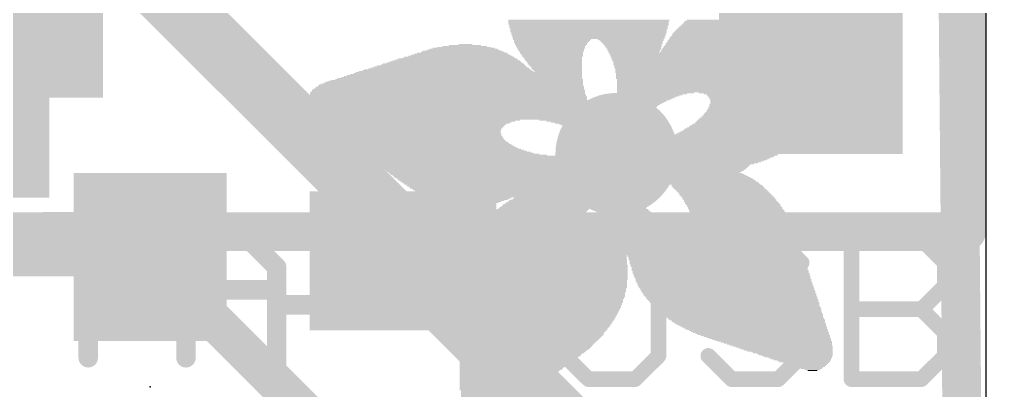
# Model space of a CAD drawing. Extents: x -8 to 7.7, y -14 to 16.
# Drawn here: x 1.31 to 7.75, y 4.93 to 7.36 of the extents above; entities that cross this region are included whole.
import ezdxf

# ---------------------------------------------------------------- set-up
doc = ezdxf.new("R2010")
doc.units = 0
for name, color, linetype in [('1', 12, 'CONTINUOUS'), ('16', 132, 'CONTINUOUS'), ('18', 110, 'CONTINUOUS'), ('20', 53, 'CONTINUOUS'), ('21', 40, 'CONTINUOUS'), ('22', 6, 'CONTINUOUS'), ('23', 53, 'CONTINUOUS')]:
    doc.layers.add(name, color=color, linetype=linetype)

# ---------------------------------------------------------------- blocks, each defined once
blk = doc.blocks.new('RECT')
blk.add_solid([(-0.5, -0.5), (0.5, -0.5), (-0.5, 0.5), (0.5, 0.5)])
blk = doc.blocks.new('ROUNDV')
at = {"const_width": 0.5}
blk.add_lwpolyline([(0, -0.25, 1), (0, 0.25, 1), (0, -0.25)], format="xyb", dxfattribs=at)

msp = doc.modelspace()

# ---------------------------------------------------------------- linework, layer by layer
at = {"layer": '1'}
for points, const_width in [([(7.493, 5.969), (7.493, 15.875)], 0.254), ([(1.778, 8.001), (3.81, 5.969)], 0.4064), ([(6.477, 6.985), (6.477, 7.078)], 0.254), ([(5.969, 6.477), (6.477, 6.985)], 0.254), ([(5.969, 6.477), (5.207, 6.477)], 0.254), ([(2.159, 5.803), (2.452, 6.096)], 0.254), ([(3.81, 5.969), (3.81, 5.7777)], 0.4064), ([(-7.366, 5.969), (7.493, 5.969)], 0.254), ([(0.762, 5.803), (2.159, 5.803)], 0.254), ([(2.159, 5.803), (3.302, 4.66)], 0.254), ([(3.81, 5.7777), (5.7777, 3.81)], 0.4064)]:
    msp.add_lwpolyline(points, dxfattribs=dict(at, const_width=const_width))
for points, const_width in [([(6.5405, 7.078, 1), (6.4135, 7.078)], 0.127), ([(6.5219, 6.9401, 1), (6.4321, 7.0299)], 0.127), ([(6.4135, 6.985, 1), (6.5405, 6.985)], 0.127), ([(5.207, 6.5405, 1), (5.207, 6.4135)], 0.127), ([(5.9241, 6.5219, 1), (6.0139, 6.4321)], 0.127), ([(5.969, 6.4135, 1), (5.969, 6.5405)], 0.127), ([(2.4969, 6.0511, 1), (2.4071, 6.1409)], 0.127), ([(3.9116, 5.969, 1), (3.7084, 5.969)], 0.2032), ([(3.7382, 5.8972, 1), (3.8818, 6.0408)], 0.2032), ([(7.493, 5.9055, 1), (7.493, 6.0325)], 0.127), ([(7.4295, 5.969, 1), (7.5565, 5.969)], 0.127), ([(2.2039, 5.8479, 1), (2.1141, 5.7581)], 0.127), ([(2.159, 5.7395, 1), (2.159, 5.8665)], 0.127), ([(3.8818, 5.8495, 1), (3.7382, 5.7059)], 0.2032), ([(2.1141, 5.8479, 1), (2.2039, 5.7581)], 0.127), ([(3.7084, 5.7777, 1), (3.9116, 5.7777)], 0.2032)]:
    msp.add_lwpolyline(points, format="xyb", dxfattribs=dict(at, const_width=const_width))
at = {"layer": '16', "const_width": 0.254}
for points in [[(7.62, -12.573), (7.366, 15.494)], [(4.318, 5.588), (5.207, 6.477)], [(4.318, 5.588), (4.318, -0.127)]]:
    msp.add_lwpolyline(points, dxfattribs=at)
at = {"layer": '16', "const_width": 0.127}
for points in [[(5.2519, 6.4321, 1), (5.1621, 6.5219)], [(4.3815, 5.588, 1), (4.2545, 5.588)], [(4.2731, 5.6329, 1), (4.3629, 5.5431)]]:
    msp.add_lwpolyline(points, format="xyb", dxfattribs=at)
at = {"layer": '20'}
msp.add_line((7.62, 14.478), (7.62, -11.684), dxfattribs=at)
at = {"layer": '21'}
for points, const_width in [([(4.8705, 5.919), (4.8705, 5.1563)], 0.1016), ([(5.4806, 5.1563), (5.4806, 5.919)], 0.1016), ([(5.9586, 5.919), (5.806, 5.7664)], 0.1016), ([(6.2636, 5.919), (5.9586, 5.919)], 0.1016), ([(6.4162, 5.7664), (6.2636, 5.919)], 0.1016), ([(6.7416, 5.0038), (6.7416, 5.919)], 0.1016), ([(6.7416, 5.919), (7.1992, 5.919)], 0.1016), ([(7.1992, 5.919), (7.3517, 5.7664)], 0.1016), ([(5.806, 5.7664), (5.806, 5.6139)], 0.1016), ([(7.3517, 5.7664), (7.3517, 5.6139)], 0.1016), ([(5.806, 5.6139), (5.9586, 5.4614)], 0.1016), ([(7.3517, 5.6139), (7.1992, 5.4614)], 0.1016), ([(2.985, 2.7902), (2.985, 5.4902)], 0.127), ([(2.985, 5.4902), (4.635, 5.4902)], 0.127), ([(4.635, 5.4902), (4.635, 2.7902)], 0.127), ([(5.9586, 5.4614), (6.2636, 5.4614)], 0.1016), ([(6.2636, 5.4614), (6.4162, 5.3089)], 0.1016), ([(6.7416, 5.4614), (7.1992, 5.4614)], 0.1016), ([(7.1992, 5.4614), (7.3517, 5.3089)], 0.1016), ([(6.4162, 5.3089), (6.4162, 5.1563)], 0.1016), ([(7.3517, 5.3089), (7.3517, 5.1563)], 0.1016), ([(4.8705, 5.1563), (5.0231, 5.0038)], 0.1016), ([(5.3281, 5.0038), (5.4806, 5.1563)], 0.1016), ([(5.9586, 5.0038), (5.806, 5.1563)], 0.1016), ([(6.4162, 5.1563), (6.2636, 5.0038)], 0.1016), ([(7.3517, 5.1563), (7.1992, 5.0038)], 0.1016), ([(5.0231, 5.0038), (5.3281, 5.0038)], 0.1016), ([(6.2636, 5.0038), (5.9586, 5.0038)], 0.1016), ([(7.1992, 5.0038), (6.7416, 5.0038)], 0.1016)]:
    msp.add_lwpolyline(points, dxfattribs=dict(at, const_width=const_width))
for points, const_width in [([(4.8959, 5.919, 1), (4.8451, 5.919)], 0.0508), ([(5.506, 5.919, 1), (5.4552, 5.919)], 0.0508), ([(5.9586, 5.9444, 1), (5.9586, 5.8936)], 0.0508), ([(5.9765, 5.901, 1), (5.9406, 5.9369)], 0.0508), ([(6.2816, 5.9369, 1), (6.2457, 5.901)], 0.0508), ([(6.2636, 5.8936, 1), (6.2636, 5.9444)], 0.0508), ([(6.767, 5.919, 1), (6.7162, 5.919)], 0.0508), ([(6.7416, 5.9444, 1), (6.7416, 5.8936)], 0.0508), ([(7.2171, 5.9369, 1), (7.1812, 5.901)], 0.0508), ([(7.1992, 5.8936, 1), (7.1992, 5.9444)], 0.0508), ([(5.8314, 5.7664, 1), (5.7806, 5.7664)], 0.0508), ([(5.7881, 5.7844, 1), (5.824, 5.7485)], 0.0508), ([(6.3982, 5.7485, 1), (6.4341, 5.7844)], 0.0508), ([(7.3771, 5.7664, 1), (7.3263, 5.7664)], 0.0508), ([(7.3337, 5.7485, 1), (7.3696, 5.7844)], 0.0508), ([(5.7806, 5.6139, 1), (5.8314, 5.6139)], 0.0508), ([(5.824, 5.6319, 1), (5.7881, 5.596)], 0.0508), ([(7.3263, 5.6139, 1), (7.3771, 5.6139)], 0.0508), ([(7.3696, 5.596, 1), (7.3337, 5.6319)], 0.0508), ([(2.985, 5.522, 1), (2.985, 5.4585)], 0.0635), ([(3.0168, 5.4902, 1), (2.9533, 5.4902)], 0.0635), ([(4.6667, 5.4902, 1), (4.6033, 5.4902)], 0.0635), ([(4.635, 5.4585, 1), (4.635, 5.522)], 0.0635), ([(5.9586, 5.4868, 1), (5.9586, 5.436)], 0.0508), ([(5.9406, 5.4434, 1), (5.9765, 5.4794)], 0.0508), ([(6.2816, 5.4794, 1), (6.2457, 5.4434)], 0.0508), ([(6.2636, 5.436, 1), (6.2636, 5.4868)], 0.0508), ([(6.7416, 5.4868, 1), (6.7416, 5.436)], 0.0508), ([(7.2171, 5.4794, 1), (7.1812, 5.4434)], 0.0508), ([(7.1812, 5.4794, 1), (7.2171, 5.4434)], 0.0508), ([(7.1992, 5.436, 1), (7.1992, 5.4868)], 0.0508), ([(6.4416, 5.3089, 1), (6.3908, 5.3089)], 0.0508), ([(6.3982, 5.2909, 1), (6.4341, 5.3268)], 0.0508), ([(7.3771, 5.3089, 1), (7.3263, 5.3089)], 0.0508), ([(7.3337, 5.2909, 1), (7.3696, 5.3268)], 0.0508), ([(4.8451, 5.1563, 1), (4.8959, 5.1563)], 0.0508), ([(4.8885, 5.1743, 1), (4.8526, 5.1384)], 0.0508), ([(5.4552, 5.1563, 1), (5.506, 5.1563)], 0.0508), ([(5.4986, 5.1384, 1), (5.4627, 5.1743)], 0.0508), ([(5.824, 5.1743, 1), (5.7881, 5.1384)], 0.0508), ([(6.3908, 5.1563, 1), (6.4416, 5.1563)], 0.0508), ([(6.4341, 5.1384, 1), (6.3982, 5.1743)], 0.0508), ([(7.3263, 5.1563, 1), (7.3771, 5.1563)], 0.0508), ([(7.3696, 5.1384, 1), (7.3337, 5.1743)], 0.0508), ([(5.0231, 5.0292, 1), (5.0231, 4.9784)], 0.0508), ([(5.0051, 4.9858, 1), (5.041, 5.0218)], 0.0508), ([(5.3102, 5.0218, 1), (5.3461, 4.9858)], 0.0508), ([(5.3281, 4.9784, 1), (5.3281, 5.0292)], 0.0508), ([(5.9586, 5.0292, 1), (5.9586, 4.9784)], 0.0508), ([(5.9406, 4.9858, 1), (5.9765, 5.0218)], 0.0508), ([(6.2457, 5.0218, 1), (6.2816, 4.9858)], 0.0508), ([(6.2636, 4.9784, 1), (6.2636, 5.0292)], 0.0508), ([(6.7416, 5.0292, 1), (6.7416, 4.9784)], 0.0508), ([(6.7162, 5.0038, 1), (6.767, 5.0038)], 0.0508), ([(7.1812, 5.0218, 1), (7.2171, 4.9858)], 0.0508), ([(7.1992, 4.9784, 1), (7.1992, 5.0292)], 0.0508)]:
    msp.add_lwpolyline(points, format="xyb", dxfattribs=dict(at, const_width=const_width))
at = {"layer": '22', "const_width": 0.127}
for points in [[(2.0502, 6.0333), (1.4571, 6.0333)], [(1.7536, 5.1435), (1.7536, 6.0333)], [(2.6892, 6.0333), (2.3926, 5.7367)], [(2.9857, 5.7367), (2.6892, 6.0333)], [(2.3926, 5.7367), (2.3926, 5.1435)], [(2.9857, 5.1435), (2.9857, 5.7367)], [(2.9857, 5.5884), (2.3926, 5.5884)]]:
    msp.add_lwpolyline(points, dxfattribs=at)
at = {"layer": '22', "const_width": 0.0635}
for points in [[(1.4571, 6.065, 1), (1.4571, 6.0015)], [(1.7854, 6.0333, 1), (1.7219, 6.0333)], [(2.0502, 6.0015, 1), (2.0502, 6.065)], [(2.7116, 6.0557, 1), (2.6667, 6.0108)], [(2.7116, 6.0108, 1), (2.6667, 6.0557)], [(2.4243, 5.7367, 1), (2.3608, 5.7367)], [(3.0175, 5.7367, 1), (2.954, 5.7367)], [(2.3701, 5.7591, 1), (2.415, 5.7142)], [(2.9633, 5.7142, 1), (3.0082, 5.7591)], [(2.3926, 5.6201, 1), (2.3926, 5.5566)], [(2.9857, 5.5566, 1), (2.9857, 5.6201)], [(1.7219, 5.1435, 1), (1.7854, 5.1435)], [(2.3608, 5.1435, 1), (2.4243, 5.1435)], [(2.954, 5.1435, 1), (3.0175, 5.1435)]]:
    msp.add_lwpolyline(points, format="xyb", dxfattribs=at)
at = {"layer": '23'}
msp.add_point((2.159, 4.953), dxfattribs=at)

# ---------------------------------------------------------------- block references
at = {"layer": '1'}
for p, xscale, yscale in [((1.6, 8.001), 0.5, 2.308), ((6.477, 7.078), 1.2, 1.2)]:
    msp.add_blockref('RECT', p, dxfattribs=dict(at, xscale=xscale, yscale=yscale))
at = {"layer": '1', "xscale": 1.1, "rotation": 270}
msp.add_blockref('RECT', (2.159, 5.803), dxfattribs=at)
at = {"layer": '1', "xscale": 0.91, "yscale": 1.22, "rotation": 90}
msp.add_blockref('RECT', (3.81, 5.7777), dxfattribs=at)
at = {"layer": '16', "yscale": 4.6, "rotation": 180}
msp.add_blockref('RECT', (1, 8.492), dxfattribs=at)
at = {"layer": '18', "xscale": 0.8001, "yscale": 0.8001}
msp.add_blockref('ROUNDV', (5.207, 6.477), dxfattribs=at)
msp.add_blockref('ROUNDV', (5.207, 6.477), dxfattribs=at)
at = {"layer": '22', "rotation": 180}
for p, xscale, yscale in [((5.0261, 7.3533), 1.0541, 0.0064), ((5.0229, 7.347), 1.0477, 0.0063), ((5.0229, 7.3406), 1.0477, 0.0064), ((6.3056, 7.3406), 1.3145, 0.0064), ((6.3119, 7.347), 1.3144, 0.0063), ((6.3182, 7.3533), 1.3017, 0.0064), ((5.0229, 7.3342), 1.0477, 0.0063), ((5.0229, 7.3279), 1.0477, 0.0064), ((5.026, 7.3216), 1.0414, 0.0063), ((5.0229, 7.3152), 1.0351, 0.0064), ((5.0229, 7.3089), 1.0351, 0.0063), ((5.0229, 7.3025), 1.0351, 0.0064), ((5.0261, 7.2961), 1.0287, 0.0063), ((5.0229, 7.2898), 1.0223, 0.0064), ((5.0229, 7.2835), 1.0223, 0.0063), ((5.0229, 7.2771), 1.0223, 0.0064), ((6.2611, 7.2771), 1.3526, 0.0064), ((6.2675, 7.2835), 1.3525, 0.0063), ((6.2706, 7.2898), 1.3462, 0.0064), ((6.277, 7.2961), 1.3462, 0.0063), ((6.2801, 7.3025), 1.3399, 0.0064), ((6.2865, 7.3089), 1.3398, 0.0063), ((6.2896, 7.3152), 1.3335, 0.0064), ((6.2961, 7.3216), 1.3335, 0.0063), ((6.2992, 7.3279), 1.3272, 0.0064), ((6.3024, 7.3342), 1.3208, 0.0063), ((5.026, 7.2708), 1.016, 0.0063), ((5.0229, 7.2644), 1.0097, 0.0064), ((5.0229, 7.2581), 1.0097, 0.0063), ((5.0261, 7.2517), 1.0033, 0.0064), ((5.0229, 7.2454), 0.9969, 0.0063), ((5.0229, 7.239), 0.9969, 0.0064), ((5.026, 7.2327), 0.9906, 0.0063), ((4.7847, 7.2263), 0.508, 0.0064), ((4.7847, 7.22), 0.4953, 0.0063), ((4.7816, 7.2136), 0.4889, 0.0064), ((5.2991, 7.2263), 0.4318, 0.0064), ((5.3055, 7.22), 0.4191, 0.0063), ((5.3054, 7.2136), 0.4064, 0.0064), ((6.2199, 7.22), 1.3589, 0.0063), ((6.2167, 7.2136), 1.3525, 0.0064), ((6.2262, 7.2263), 1.3589, 0.0064), ((6.2326, 7.239), 1.3589, 0.0064), ((6.2294, 7.2327), 1.3525, 0.0063), ((6.2389, 7.2454), 1.3589, 0.0063), ((6.242, 7.2517), 1.3525, 0.0064), ((6.2515, 7.2644), 1.3589, 0.0064), ((6.2484, 7.2581), 1.3526, 0.0063), ((6.258, 7.2708), 1.3589, 0.0063), ((4.2005, 7.1501), 0.5207, 0.0064), ((4.2037, 7.1565), 0.4762, 0.0063), ((4.2069, 7.1628), 0.4445, 0.0064), ((4.2069, 7.1692), 0.4064, 0.0063), ((4.21, 7.1755), 0.3493, 0.0064), ((4.2133, 7.1819), 0.2921, 0.0063), ((4.2164, 7.1882), 0.2096, 0.0064), ((4.2195, 7.1946), 0.0889, 0.0063), ((4.7784, 7.2073), 0.4826, 0.0063), ((4.7784, 7.2009), 0.4699, 0.0064), ((4.7784, 7.1946), 0.4699, 0.0063), ((4.7784, 7.1882), 0.4572, 0.0064), ((4.7752, 7.1819), 0.4508, 0.0063), ((4.7784, 7.1755), 0.4445, 0.0064), ((4.7784, 7.1692), 0.4445, 0.0063), ((4.7784, 7.1628), 0.4318, 0.0064), ((4.7784, 7.1565), 0.4318, 0.0063), ((4.7816, 7.1501), 0.4255, 0.0064), ((5.3086, 7.2073), 0.4, 0.0063), ((5.3117, 7.2009), 0.3937, 0.0064), ((5.3118, 7.1946), 0.381, 0.0063), ((5.315, 7.1882), 0.3747, 0.0064), ((5.3182, 7.1819), 0.3683, 0.0063), ((5.315, 7.1755), 0.3619, 0.0064), ((5.3181, 7.1692), 0.3556, 0.0063), ((5.3213, 7.1628), 0.3492, 0.0064), ((5.3182, 7.1565), 0.3429, 0.0063), ((5.3213, 7.1501), 0.3366, 0.0064), ((6.1722, 7.1501), 1.3526, 0.0064), ((6.1786, 7.1628), 1.3525, 0.0064), ((6.1786, 7.1565), 1.3525, 0.0063), ((6.1849, 7.1692), 1.3526, 0.0063), ((6.1945, 7.1819), 1.3589, 0.0063), ((6.1913, 7.1755), 1.3525, 0.0064), ((6.1976, 7.1882), 1.3526, 0.0064), ((6.2039, 7.1946), 1.3525, 0.0063), ((6.2072, 7.2009), 1.3589, 0.0064), ((6.2103, 7.2073), 1.3526, 0.0063), ((4.1593, 7.0866), 0.8319, 0.0064), ((4.1624, 7.093), 0.8001, 0.0063), ((4.1688, 7.0993), 0.7747, 0.0064), ((4.1751, 7.1057), 0.7366, 0.0063), ((4.1783, 7.112), 0.7176, 0.0064), ((4.1847, 7.1184), 0.6795, 0.0063), ((4.1879, 7.1247), 0.6477, 0.0064), ((4.191, 7.1311), 0.616, 0.0063), ((4.1974, 7.1374), 0.5905, 0.0064), ((4.2005, 7.1438), 0.5461, 0.0063), ((4.7816, 7.1438), 0.4127, 0.0063), ((4.7816, 7.1374), 0.4127, 0.0064), ((4.7847, 7.1311), 0.4064, 0.0063), ((4.7879, 7.1247), 0.4, 0.0064), ((4.7879, 7.1184), 0.4, 0.0063), ((4.7879, 7.112), 0.3874, 0.0064), ((4.7911, 7.1057), 0.381, 0.0063), ((4.7942, 7.0993), 0.3747, 0.0064), ((4.7942, 7.093), 0.3747, 0.0063), ((4.7975, 7.0866), 0.3683, 0.0064), ((5.3181, 7.1438), 0.3302, 0.0063), ((5.9976, 7.1374), 1.6764, 0.0064), ((5.9976, 7.1311), 1.6764, 0.0063), ((5.9944, 7.1184), 1.6574, 0.0063), ((5.9976, 7.1247), 1.6637, 0.0064), ((5.9944, 7.112), 1.6446, 0.0064), ((5.9944, 7.1057), 1.6446, 0.0063), ((5.9912, 7.0993), 1.6383, 0.0064), ((5.9912, 7.093), 1.6256, 0.0063), ((5.9912, 7.0866), 1.6256, 0.0064), ((6.1659, 7.1438), 1.3525, 0.0063), ((4.099, 7.0231), 1.1049, 0.0064), ((4.1021, 7.0295), 1.0858, 0.0063), ((4.1117, 7.0358), 1.0541, 0.0064), ((4.118, 7.0422), 1.0287, 0.0063), ((4.1212, 7.0485), 0.9969, 0.0064), ((4.1275, 7.0549), 0.9716, 0.0063), ((4.137, 7.0612), 0.9398, 0.0064), ((4.1402, 7.0676), 0.9208, 0.0063), ((4.1466, 7.0739), 0.8827, 0.0064), ((4.1529, 7.0803), 0.8572, 0.0063), ((4.8006, 7.0803), 0.362, 0.0063), ((4.8038, 7.0739), 0.3556, 0.0064), ((4.8038, 7.0676), 0.3556, 0.0063), ((4.807, 7.0612), 0.3493, 0.0064), ((4.8102, 7.0549), 0.3429, 0.0063), ((4.8133, 7.0485), 0.3366, 0.0064), ((4.8165, 7.0422), 0.3302, 0.0063), ((4.8165, 7.0358), 0.3302, 0.0064), ((4.8197, 7.0295), 0.3239, 0.0063), ((4.8228, 7.0231), 0.3175, 0.0064), ((5.9912, 7.0803), 1.6129, 0.0063), ((5.9881, 7.0739), 1.6065, 0.0064), ((5.9849, 7.0676), 1.6002, 0.0063), ((5.9849, 7.0612), 1.6002, 0.0064), ((5.9849, 7.0549), 1.5875, 0.0063), ((5.9817, 7.0485), 1.5812, 0.0064), ((5.9785, 7.0422), 1.5748, 0.0063), ((5.9817, 7.0358), 1.5684, 0.0064), ((5.9786, 7.0295), 1.5621, 0.0063), ((5.9754, 7.0231), 1.5557, 0.0064), ((4.1561, 6.9533), 1.6637, 0.0063), ((4.1656, 6.9596), 1.6446, 0.0064), ((4.1783, 6.966), 1.6192, 0.0063), ((4.1815, 6.9723), 1.6002, 0.0064), ((4.1942, 6.9787), 1.5748, 0.0063), ((4.2037, 6.985), 1.5558, 0.0064), ((4.2133, 6.9914), 1.5367, 0.0063), ((4.2228, 6.9977), 1.5177, 0.0064), ((4.2355, 7.0041), 1.4923, 0.0063), ((4.2418, 7.0104), 1.4796, 0.0064), ((4.0926, 7.0168), 1.143, 0.0063), ((4.826, 7.0168), 0.3112, 0.0063), ((5.9722, 7.0168), 1.5494, 0.0063), ((5.9722, 7.0104), 1.5494, 0.0064), ((5.969, 6.9977), 1.5304, 0.0064), ((5.9658, 6.9914), 1.524, 0.0063), ((5.9658, 6.985), 1.524, 0.0064), ((5.9722, 7.0041), 1.5367, 0.0063), ((5.9627, 6.9787), 1.5177, 0.0063), ((5.9595, 6.9723), 1.5113, 0.0064), ((5.9595, 6.966), 1.4986, 0.0063), ((5.9595, 6.9596), 1.4986, 0.0064), ((5.9563, 6.9533), 1.4922, 0.0063), ((4.1085, 6.8961), 1.7843, 0.0064), ((4.1085, 6.8898), 1.7843, 0.0063), ((4.1085, 6.9024), 1.7717, 0.0063), ((4.1148, 6.9088), 1.759, 0.0064), ((4.118, 6.9152), 1.7526, 0.0063), ((4.1244, 6.9215), 1.7399, 0.0064), ((4.1243, 6.9279), 1.7272, 0.0063), ((4.1307, 6.9342), 1.7145, 0.0064), ((4.1402, 6.9405), 1.6954, 0.0063), ((4.1466, 6.9469), 1.6827, 0.0064), ((5.9531, 6.9469), 1.4859, 0.0064), ((5.9531, 6.9405), 1.4859, 0.0063), ((5.9468, 6.9279), 1.4732, 0.0063), ((5.9436, 6.9215), 1.4668, 0.0064), ((5.9436, 6.9152), 1.4668, 0.0063), ((5.9373, 6.9024), 1.4541, 0.0063), ((5.9341, 6.8961), 1.4478, 0.0064), ((5.9341, 6.8898), 1.4478, 0.0063), ((5.95, 6.9342), 1.4795, 0.0064), ((5.9405, 6.9088), 1.4605, 0.0064), ((4.1021, 6.839), 1.8224, 0.0063), ((4.1021, 6.8326), 1.8224, 0.0064), ((4.1053, 6.8262), 1.8288, 0.0063), ((4.1052, 6.8517), 1.8161, 0.0063), ((4.1052, 6.8453), 1.8161, 0.0064), ((4.1021, 6.858), 1.8098, 0.0064), ((4.1021, 6.8771), 1.797, 0.0063), ((4.1021, 6.8707), 1.797, 0.0064), ((4.1053, 6.8643), 1.8034, 0.0063), ((4.1052, 6.8834), 1.7907, 0.0064), ((5.9309, 6.8834), 1.4414, 0.0064), ((5.461, 6.8771), 0.5016, 0.0063), ((5.4388, 6.8707), 0.4572, 0.0064), ((5.4229, 6.8643), 0.4254, 0.0063), ((5.4134, 6.858), 0.4064, 0.0064), ((5.3975, 6.8453), 0.3746, 0.0064), ((5.388, 6.839), 0.3556, 0.0063), ((5.3721, 6.8262), 0.3238, 0.0063), ((5.4039, 6.8517), 0.3873, 0.0063), ((5.3817, 6.8326), 0.3429, 0.0064), ((6.1945, 6.8771), 0.9017, 0.0063), ((6.2071, 6.8707), 0.8636, 0.0064), ((6.2167, 6.8643), 0.8445, 0.0063), ((6.2167, 6.858), 0.8319, 0.0064), ((6.2167, 6.8517), 0.8191, 0.0063), ((6.2198, 6.8453), 0.8128, 0.0064), ((6.2167, 6.839), 0.8065, 0.0063), ((6.2135, 6.8262), 0.7874, 0.0063), ((6.2167, 6.8326), 0.7937, 0.0064), ((4.1053, 6.8199), 1.8288, 0.0064), ((4.1117, 6.8009), 1.8415, 0.0063), ((4.1117, 6.7945), 1.8415, 0.0064), ((4.1148, 6.7881), 1.8478, 0.0063), ((4.1148, 6.7818), 1.8478, 0.0064), ((4.118, 6.7755), 1.8542, 0.0063), ((4.118, 6.7691), 1.8542, 0.0064), ((4.1085, 6.8136), 1.8351, 0.0063), ((4.1085, 6.8072), 1.8351, 0.0064), ((4.1243, 6.7628), 1.8542, 0.0063), ((5.3277, 6.7818), 0.2603, 0.0064), ((5.3245, 6.7755), 0.254, 0.0063), ((5.3182, 6.7691), 0.2413, 0.0064), ((5.315, 6.7628), 0.2349, 0.0063), ((5.3467, 6.8009), 0.2858, 0.0063), ((5.3403, 6.7945), 0.2731, 0.0064), ((5.3531, 6.8072), 0.2985, 0.0064), ((5.3372, 6.7881), 0.2667, 0.0063), ((5.3689, 6.8199), 0.3175, 0.0064), ((5.3626, 6.8136), 0.3048, 0.0063), ((6.1786, 6.7628), 0.7683, 0.0063), ((6.1849, 6.7691), 0.7684, 0.0064), ((6.1881, 6.7755), 0.762, 0.0063), ((6.1913, 6.7818), 0.7683, 0.0064), ((6.1976, 6.7881), 0.7684, 0.0063), ((6.2008, 6.8009), 0.7747, 0.0063), ((6.2008, 6.7945), 0.7747, 0.0064), ((6.2135, 6.8199), 0.7874, 0.0064), ((6.2103, 6.8136), 0.781, 0.0063), ((6.2072, 6.8072), 0.7747, 0.0064), ((4.1243, 6.7564), 1.8542, 0.0064), ((4.1338, 6.7437), 1.8605, 0.0064), ((4.1307, 6.75), 1.8542, 0.0063), ((4.1402, 6.7374), 1.8606, 0.0063), ((4.1402, 6.731), 1.8606, 0.0064), ((4.1498, 6.7247), 1.8669, 0.0063), ((4.1529, 6.7183), 1.8606, 0.0064), ((4.1624, 6.712), 1.8669, 0.0063), ((4.1688, 6.7056), 1.8669, 0.0064), ((3.9085, 6.6993), 1.3335, 0.0063), ((4.9149, 6.6993), 0.4254, 0.0063), ((5.2483, 6.6993), 0.2286, 0.0063), ((5.261, 6.7056), 0.2159, 0.0064), ((5.2705, 6.712), 0.2096, 0.0063), ((5.2769, 6.7183), 0.2095, 0.0064), ((5.2832, 6.7247), 0.2096, 0.0063), ((5.2864, 6.731), 0.2159, 0.0064), ((5.2959, 6.7437), 0.2222, 0.0064), ((5.2927, 6.7374), 0.2159, 0.0063), ((5.3022, 6.75), 0.2223, 0.0063), ((5.3086, 6.7564), 0.235, 0.0064), ((6.1278, 6.6993), 0.7811, 0.0063), ((6.131, 6.7056), 0.7747, 0.0064), ((6.1372, 6.712), 0.7747, 0.0063), ((6.1468, 6.7183), 0.7684, 0.0064), ((6.15, 6.7247), 0.7747, 0.0063), ((6.1595, 6.7374), 0.7684, 0.0063), ((6.1563, 6.731), 0.762, 0.0064), ((6.1659, 6.7437), 0.7683, 0.0064), ((6.1722, 6.75), 0.7684, 0.0063), ((6.1754, 6.7564), 0.762, 0.0064), ((3.8957, 6.6929), 1.2954, 0.0064), ((3.8894, 6.6866), 1.2573, 0.0063), ((3.8862, 6.6802), 1.2382, 0.0064), ((3.8799, 6.6739), 1.2129, 0.0063), ((3.883, 6.6675), 1.1938, 0.0064), ((3.8831, 6.6612), 1.1811, 0.0063), ((3.883, 6.6548), 1.1684, 0.0064), ((3.8862, 6.6485), 1.1494, 0.0063), ((3.8862, 6.6421), 1.1366, 0.0064), ((3.8894, 6.6358), 1.1303, 0.0063), ((5.0546, 6.6929), 0.616, 0.0064), ((5.0673, 6.6866), 0.5778, 0.0063), ((5.0769, 6.6802), 0.5461, 0.0064), ((5.0864, 6.6739), 0.5143, 0.0063), ((5.0927, 6.6675), 0.5016, 0.0064), ((5.0991, 6.6612), 0.4763, 0.0063), ((5.1054, 6.6548), 0.4636, 0.0064), ((5.1118, 6.6485), 0.4381, 0.0063), ((5.1149, 6.6421), 0.4318, 0.0064), ((5.1212, 6.6358), 0.4191, 0.0063), ((6.0547, 6.6358), 0.8128, 0.0063), ((6.0611, 6.6421), 0.8128, 0.0064), ((6.0706, 6.6485), 0.8064, 0.0063), ((6.0802, 6.6548), 0.8001, 0.0064), ((6.0865, 6.6612), 0.8001, 0.0063), ((6.096, 6.6675), 0.7938, 0.0064), ((6.1024, 6.6739), 0.7937, 0.0063), ((6.1087, 6.6802), 0.781, 0.0064), ((6.1151, 6.6866), 0.7811, 0.0063), ((6.1214, 6.6929), 0.781, 0.0064), ((3.8926, 6.6294), 1.1113, 0.0064), ((3.8958, 6.6231), 1.1049, 0.0063), ((3.9021, 6.6167), 1.0922, 0.0064), ((3.9084, 6.6104), 1.0922, 0.0063), ((3.9116, 6.604), 1.0858, 0.0064), ((3.918, 6.5977), 1.0731, 0.0063), ((3.9243, 6.5913), 1.0732, 0.0064), ((3.9306, 6.585), 1.0731, 0.0063), ((3.937, 6.5786), 1.0604, 0.0064), ((3.9434, 6.5723), 1.0605, 0.0063), ((5.1276, 6.6294), 0.4064, 0.0064), ((5.1308, 6.6231), 0.4, 0.0063), ((5.1372, 6.6167), 0.3873, 0.0064), ((5.1403, 6.6104), 0.381, 0.0063), ((5.1435, 6.604), 0.3746, 0.0064), ((5.1498, 6.5977), 0.3747, 0.0063), ((5.1562, 6.585), 0.3746, 0.0063), ((5.1531, 6.5913), 0.3683, 0.0064), ((5.1626, 6.5786), 0.3747, 0.0064), ((5.1721, 6.5723), 0.3937, 0.0063), ((5.9404, 6.5723), 0.9144, 0.0063), ((5.9595, 6.5786), 0.889, 0.0064), ((5.9722, 6.585), 0.8763, 0.0063), ((5.9849, 6.5913), 0.8636, 0.0064), ((5.9944, 6.5977), 0.8572, 0.0063), ((6.0071, 6.604), 0.8446, 0.0064), ((6.0198, 6.6104), 0.8446, 0.0063), ((6.0262, 6.6167), 0.8319, 0.0064), ((6.0357, 6.6231), 0.8255, 0.0063), ((6.0452, 6.6294), 0.8192, 0.0064), ((3.9529, 6.5659), 1.0541, 0.0064), ((3.9593, 6.5596), 1.0541, 0.0063), ((3.9688, 6.5532), 1.0605, 0.0064), ((3.9783, 6.5469), 1.0541, 0.0063), ((3.9878, 6.5405), 1.0604, 0.0064), ((3.9974, 6.5342), 1.0541, 0.0063), ((4.0069, 6.5278), 1.0605, 0.0064), ((4.0196, 6.5215), 1.0605, 0.0063), ((4.0291, 6.5151), 1.0668, 0.0064), ((4.0418, 6.5088), 1.0795, 0.0063), ((4.0576, 6.5024), 1.0859, 0.0064), ((5.6292, 6.5024), 1.3589, 0.0064), ((5.6388, 6.5088), 1.3526, 0.0063), ((5.6484, 6.5151), 1.3589, 0.0064), ((5.661, 6.5278), 1.3716, 0.0064), ((5.6547, 6.5215), 1.3589, 0.0063), ((5.1848, 6.5659), 0.4064, 0.0064), ((5.6801, 6.5532), 1.397, 0.0064), ((5.6674, 6.5342), 1.3716, 0.0063), ((5.6833, 6.5596), 1.4033, 0.0063), ((5.6738, 6.5469), 1.3843, 0.0063), ((5.6706, 6.5405), 1.3779, 0.0064), ((5.9214, 6.5659), 0.9398, 0.0064), ((4.0704, 6.4961), 1.0985, 0.0063), ((4.0862, 6.4897), 1.1176, 0.0064), ((4.1021, 6.4834), 1.124, 0.0063), ((4.1244, 6.477), 1.1557, 0.0064), ((4.1529, 6.4707), 1.2002, 0.0063), ((4.9022, 6.4643), 2.6734, 0.0064), ((4.9022, 6.458), 2.6606, 0.0063), ((4.899, 6.4516), 2.6289, 0.0064), ((4.8959, 6.4453), 2.6099, 0.0063), ((4.8959, 6.4389), 2.5845, 0.0064), ((5.5467, 6.4707), 1.4224, 0.0063), ((5.5722, 6.477), 1.3843, 0.0064), ((5.5944, 6.4834), 1.3653, 0.0063), ((5.6071, 6.4897), 1.3653, 0.0064), ((5.6198, 6.4961), 1.3525, 0.0063), ((4.8895, 6.4325), 2.559, 0.0063), ((4.8832, 6.4262), 2.5337, 0.0064), ((4.88, 6.4199), 2.5019, 0.0063), ((4.8704, 6.4135), 2.4701, 0.0064), ((4.8546, 6.4072), 2.4257, 0.0063), ((4.7593, 6.4008), 2.2098, 0.0064), ((4.4895, 6.3944), 1.6573, 0.0063), ((4.4863, 6.3881), 1.6383, 0.0064), ((4.4895, 6.3818), 1.6193, 0.0063), ((4.4895, 6.3754), 1.6065, 0.0064), ((5.6292, 6.3944), 0.5207, 0.0063), ((5.6515, 6.3881), 0.5144, 0.0064), ((5.6738, 6.3818), 0.5207, 0.0063), ((5.6864, 6.3754), 0.5334, 0.0064), ((4.4958, 6.3691), 1.5938, 0.0063), ((4.4958, 6.3627), 1.5812, 0.0064), ((4.5022, 6.3563), 1.5685, 0.0063), ((4.3815, 6.35), 1.3144, 0.0064), ((4.3752, 6.3437), 1.2891, 0.0063), ((4.3752, 6.3373), 1.2637, 0.0064), ((4.3752, 6.331), 1.2509, 0.0063), ((4.372, 6.3246), 1.2319, 0.0064), ((4.3752, 6.3182), 1.2129, 0.0063), ((4.3752, 6.3119), 1.2001, 0.0064), ((5.1816, 6.35), 0.2096, 0.0064), ((5.1879, 6.3437), 0.1969, 0.0063), ((5.1879, 6.3373), 0.1841, 0.0064), ((5.1943, 6.331), 0.1842, 0.0063), ((5.1943, 6.3246), 0.1842, 0.0064), ((5.1975, 6.3182), 0.1778, 0.0063), ((5.1975, 6.3119), 0.1778, 0.0064), ((5.7055, 6.3691), 0.5334, 0.0063), ((5.7214, 6.3627), 0.5525, 0.0064), ((5.734, 6.3563), 0.5525, 0.0063), ((5.7499, 6.35), 0.5588, 0.0064), ((5.7595, 6.3437), 0.5651, 0.0063), ((5.7721, 6.3373), 0.5651, 0.0064), ((5.7816, 6.331), 0.5715, 0.0063), ((5.7912, 6.3246), 0.5778, 0.0064), ((5.8039, 6.3182), 0.5778, 0.0063), ((5.8102, 6.3119), 0.5779, 0.0064), ((4.3752, 6.3056), 1.1875, 0.0063), ((4.3783, 6.2992), 1.1684, 0.0064), ((4.3784, 6.2929), 1.1557, 0.0063), ((4.3815, 6.2865), 1.1366, 0.0064), ((4.3815, 6.2801), 1.124, 0.0063), ((4.3847, 6.2738), 1.1049, 0.0064), ((4.3847, 6.2675), 1.0922, 0.0063), ((4.3879, 6.2611), 1.0731, 0.0064), ((4.391, 6.2548), 1.0668, 0.0063), ((4.3942, 6.2484), 1.0478, 0.0064), ((5.2038, 6.2992), 0.1778, 0.0064), ((5.2038, 6.2929), 0.1778, 0.0063), ((5.2038, 6.2865), 0.1778, 0.0064), ((5.2038, 6.2801), 0.1778, 0.0063), ((5.207, 6.2738), 0.1842, 0.0064), ((5.207, 6.2675), 0.1842, 0.0063), ((5.2007, 6.3056), 0.1715, 0.0063), ((5.2102, 6.2611), 0.1905, 0.0064), ((5.2102, 6.2548), 0.1905, 0.0063), ((5.2134, 6.2484), 0.1969, 0.0064), ((5.8198, 6.3056), 0.5842, 0.0063), ((5.8261, 6.2992), 0.5842, 0.0064), ((5.8357, 6.2929), 0.5905, 0.0063), ((5.8483, 6.2801), 0.5905, 0.0063), ((5.8452, 6.2865), 0.5842, 0.0064), ((5.8611, 6.2738), 0.5905, 0.0064), ((5.8643, 6.2675), 0.5969, 0.0063), ((5.8706, 6.2611), 0.5969, 0.0064), ((5.8769, 6.2548), 0.5969, 0.0063), ((5.8833, 6.2484), 0.5969, 0.0064), ((4.3942, 6.242), 1.035, 0.0063), ((4.3974, 6.2357), 1.016, 0.0064), ((4.4038, 6.2294), 1.0033, 0.0063), ((4.4069, 6.223), 0.9842, 0.0064), ((4.4101, 6.2167), 0.9652, 0.0063), ((4.4133, 6.2103), 0.9589, 0.0064), ((4.4196, 6.2039), 0.9334, 0.0063), ((4.426, 6.1976), 0.9207, 0.0064), ((4.2481, 6.1913), 0.5397, 0.0063), ((4.2481, 6.1849), 0.5143, 0.0064), ((4.7022, 6.1849), 0.3429, 0.0064), ((4.7085, 6.1913), 0.3429, 0.0063), ((5.2229, 6.2039), 0.2286, 0.0063), ((5.226, 6.1976), 0.2349, 0.0064), ((5.226, 6.1913), 0.2349, 0.0063), ((5.2293, 6.1849), 0.2413, 0.0064), ((5.2165, 6.2357), 0.2032, 0.0064), ((5.2165, 6.2294), 0.2032, 0.0063), ((5.2197, 6.223), 0.2096, 0.0064), ((5.2134, 6.242), 0.1969, 0.0063), ((5.2229, 6.2167), 0.2159, 0.0063), ((5.2229, 6.2103), 0.2159, 0.0064), ((5.8897, 6.242), 0.5969, 0.0063), ((5.896, 6.2357), 0.5969, 0.0064), ((5.9024, 6.2294), 0.5969, 0.0063), ((5.9087, 6.223), 0.5969, 0.0064), ((5.915, 6.2167), 0.5969, 0.0063), ((5.9182, 6.2103), 0.6032, 0.0064), ((5.9245, 6.2039), 0.6033, 0.0063), ((5.9309, 6.1976), 0.6032, 0.0064), ((5.9404, 6.1849), 0.6096, 0.0064), ((5.9373, 6.1913), 0.6033, 0.0063), ((4.2513, 6.1786), 0.4826, 0.0063), ((4.2481, 6.1722), 0.4509, 0.0064), ((4.2481, 6.1659), 0.4127, 0.0063), ((4.2481, 6.1595), 0.3747, 0.0064), ((4.2481, 6.1532), 0.3365, 0.0063), ((4.2514, 6.1468), 0.2921, 0.0064), ((4.2545, 6.1405), 0.235, 0.0063), ((4.2545, 6.1341), 0.1588, 0.0064), ((4.6387, 6.1214), 0.4064, 0.0064), ((4.645, 6.1278), 0.4064, 0.0063), ((4.6513, 6.1341), 0.3937, 0.0064), ((4.6578, 6.1405), 0.3937, 0.0063), ((4.6609, 6.1468), 0.3874, 0.0064), ((4.6704, 6.1532), 0.381, 0.0063), ((4.6736, 6.1595), 0.3746, 0.0064), ((4.6832, 6.1659), 0.3683, 0.0063), ((4.6863, 6.1722), 0.362, 0.0064), ((4.6958, 6.1786), 0.3556, 0.0063), ((5.2419, 6.1341), 0.3048, 0.0064), ((5.2451, 6.1278), 0.3112, 0.0063), ((5.2451, 6.1214), 0.3112, 0.0064), ((5.2356, 6.1532), 0.2794, 0.0063), ((5.2388, 6.1468), 0.2857, 0.0064), ((5.242, 6.1405), 0.2921, 0.0063), ((5.2355, 6.1595), 0.2667, 0.0064), ((5.2292, 6.1786), 0.254, 0.0063), ((5.2324, 6.1722), 0.2604, 0.0064), ((5.2324, 6.1659), 0.2604, 0.0063), ((5.9468, 6.1786), 0.6096, 0.0063), ((5.9531, 6.1659), 0.6096, 0.0063), ((5.95, 6.1722), 0.6033, 0.0064), ((5.9595, 6.1595), 0.6096, 0.0064), ((5.9627, 6.1532), 0.6159, 0.0063), ((5.969, 6.1468), 0.616, 0.0064), ((5.9722, 6.1405), 0.6096, 0.0063), ((5.9754, 6.1341), 0.6159, 0.0064), ((5.9817, 6.1278), 0.616, 0.0063), ((5.9817, 6.1214), 0.616, 0.0064), ((4.5847, 6.0516), 0.4636, 0.0063), ((4.5911, 6.0579), 0.4635, 0.0064), ((4.5942, 6.0643), 0.4572, 0.0063), ((4.5974, 6.0706), 0.4508, 0.0064), ((4.6037, 6.077), 0.4509, 0.0063), ((4.607, 6.0833), 0.4445, 0.0064), ((4.6101, 6.0897), 0.4382, 0.0063), ((4.6196, 6.096), 0.4318, 0.0064), ((4.6228, 6.1024), 0.4254, 0.0063), ((4.626, 6.1087), 0.4191, 0.0064), ((4.6324, 6.1151), 0.4191, 0.0063), ((5.2673, 6.0516), 0.4318, 0.0063), ((5.2641, 6.0643), 0.4127, 0.0063), ((5.2674, 6.0579), 0.4191, 0.0064), ((5.2578, 6.077), 0.3874, 0.0063), ((5.261, 6.0706), 0.3937, 0.0064), ((5.2546, 6.0897), 0.3683, 0.0063), ((5.2578, 6.0833), 0.3746, 0.0064), ((5.2546, 6.096), 0.3556, 0.0064), ((5.2515, 6.1024), 0.3493, 0.0063), ((5.2483, 6.1151), 0.3302, 0.0063), ((5.2483, 6.1087), 0.3302, 0.0064), ((5.9912, 6.1087), 0.6223, 0.0064), ((5.9912, 6.1024), 0.6223, 0.0063), ((5.9881, 6.1151), 0.6159, 0.0063), ((6.0008, 6.0833), 0.6287, 0.0064), ((5.9976, 6.096), 0.6223, 0.0064), ((5.9976, 6.0897), 0.6223, 0.0063), ((6.0071, 6.077), 0.6286, 0.0063), ((6.0071, 6.0706), 0.6286, 0.0064), ((6.0103, 6.0643), 0.635, 0.0063), ((6.0103, 6.0579), 0.635, 0.0064), ((6.0135, 6.0516), 0.6413, 0.0063), ((4.553, 5.9881), 0.5017, 0.0063), ((4.5562, 5.9944), 0.4953, 0.0064), ((4.5625, 6.0008), 0.4953, 0.0063), ((4.5657, 6.0135), 0.4889, 0.0063), ((4.5657, 6.0071), 0.4889, 0.0064), ((4.5688, 6.0198), 0.4826, 0.0064), ((4.572, 6.0262), 0.4762, 0.0063), ((4.5784, 6.0325), 0.4763, 0.0064), ((4.5816, 6.0452), 0.4699, 0.0064), ((4.5816, 6.0389), 0.4699, 0.0063), ((5.315, 5.9881), 0.6033, 0.0063), ((5.3055, 5.9944), 0.5715, 0.0064), ((5.2927, 6.0071), 0.5334, 0.0064), ((5.2991, 6.0008), 0.5461, 0.0063), ((5.2896, 6.0135), 0.5143, 0.0063), ((5.28, 6.0262), 0.4826, 0.0063), ((5.2864, 6.0198), 0.4953, 0.0064), ((5.2737, 6.0389), 0.4572, 0.0063), ((5.2801, 6.0325), 0.4699, 0.0064), ((5.2736, 6.0452), 0.4445, 0.0064), ((6.0103, 5.9881), 0.7112, 0.0063), ((6.0135, 5.9944), 0.6921, 0.0064), ((6.0198, 6.0008), 0.6794, 0.0063), ((6.0167, 6.0071), 0.6731, 0.0064), ((6.0198, 6.0135), 0.6668, 0.0063), ((6.0135, 6.0452), 0.6413, 0.0064), ((6.0167, 6.0389), 0.6477, 0.0063), ((6.0198, 6.0325), 0.654, 0.0064), ((6.0198, 6.0262), 0.654, 0.0063), ((6.023, 6.0198), 0.6604, 0.0064), ((4.5371, 5.9309), 0.5334, 0.0064), ((4.5371, 5.9245), 0.5334, 0.0063), ((4.5403, 5.9436), 0.5271, 0.0064), ((4.5403, 5.9373), 0.5271, 0.0063), ((4.5434, 5.9563), 0.5207, 0.0064), ((4.5434, 5.95), 0.5207, 0.0063), ((4.5466, 5.9627), 0.5144, 0.0063), ((4.5498, 5.9754), 0.508, 0.0063), ((4.5498, 5.969), 0.508, 0.0064), ((4.553, 5.9817), 0.5017, 0.0064), ((5.6769, 5.9245), 1.4288, 0.0063), ((5.6801, 5.9309), 1.4224, 0.0064), ((5.6801, 5.9373), 1.4097, 0.0063), ((5.6833, 5.9436), 1.4033, 0.0064), ((5.6833, 5.95), 1.3907, 0.0063), ((5.6865, 5.9627), 1.3843, 0.0063), ((5.6865, 5.9563), 1.3843, 0.0064), ((5.6864, 5.969), 1.3716, 0.0064), ((5.6896, 5.9754), 1.3652, 0.0063), ((5.6896, 5.9817), 1.3526, 0.0064), ((5.3245, 5.8611), 2.1717, 0.0063), ((4.5339, 5.8801), 0.5778, 0.0064), ((4.5371, 5.8738), 0.5842, 0.0063), ((4.5434, 5.8674), 0.5969, 0.0064), ((4.5339, 5.8928), 0.5652, 0.0064), ((4.5339, 5.8864), 0.5652, 0.0063), ((4.5339, 5.9055), 0.5524, 0.0064), ((4.5339, 5.8992), 0.5524, 0.0063), ((4.537, 5.9119), 0.5461, 0.0063), ((4.5339, 5.9182), 0.5398, 0.0064), ((5.6452, 5.8674), 1.5303, 0.0064), ((5.6515, 5.8738), 1.505, 0.0063), ((5.6579, 5.8801), 1.4923, 0.0064), ((5.6611, 5.8864), 1.4859, 0.0063), ((5.6674, 5.8928), 1.4732, 0.0064), ((5.6673, 5.8992), 1.4605, 0.0063), ((5.6706, 5.9055), 1.4541, 0.0064), ((5.6706, 5.9119), 1.4415, 0.0063), ((5.6738, 5.9182), 1.4351, 0.0064), ((4.7466, 5.8102), 1.0541, 0.0063), ((4.7466, 5.8039), 1.0541, 0.0064), ((4.7466, 5.7976), 1.0541, 0.0063), ((5.3245, 5.8293), 2.1971, 0.0064), ((5.3245, 5.823), 2.1971, 0.0063), ((5.3245, 5.8166), 2.1971, 0.0064), ((5.3245, 5.8483), 2.1844, 0.0063), ((5.3245, 5.842), 2.1844, 0.0064), ((5.3245, 5.8357), 2.1844, 0.0063), ((5.3245, 5.8547), 2.1717, 0.0064), ((5.8547, 5.8102), 1.1494, 0.0063), ((5.8547, 5.8039), 1.1494, 0.0064), ((5.8579, 5.7976), 1.143, 0.0063), ((4.7403, 5.734), 1.0795, 0.0063), ((4.7403, 5.7658), 1.0668, 0.0064), ((4.7403, 5.7595), 1.0668, 0.0063), ((4.7403, 5.7531), 1.0668, 0.0064), ((4.7435, 5.7468), 1.0731, 0.0063), ((4.7435, 5.7404), 1.0731, 0.0064), ((4.7435, 5.7849), 1.0605, 0.0063), ((4.7435, 5.7785), 1.0605, 0.0064), ((4.7435, 5.7721), 1.0605, 0.0063), ((4.7466, 5.7912), 1.0541, 0.0064), ((5.8611, 5.7912), 1.1493, 0.0064), ((5.8611, 5.7849), 1.1493, 0.0063), ((5.8642, 5.7785), 1.143, 0.0064), ((5.8674, 5.7721), 1.1494, 0.0063), ((5.8674, 5.7658), 1.1494, 0.0064), ((5.8674, 5.7595), 1.1494, 0.0063), ((5.8738, 5.7531), 1.1493, 0.0064), ((5.8738, 5.7468), 1.1493, 0.0063), ((5.8738, 5.7404), 1.1493, 0.0064), ((5.8801, 5.734), 1.1494, 0.0063), ((4.7371, 5.7023), 1.0858, 0.0064), ((4.7371, 5.6959), 1.0858, 0.0063), ((4.7371, 5.6896), 1.0858, 0.0064), ((4.7371, 5.6833), 1.0858, 0.0063), ((4.7371, 5.6769), 1.0858, 0.0064), ((4.7371, 5.6706), 1.0858, 0.0063), ((4.7403, 5.7277), 1.0795, 0.0064), ((4.7403, 5.7214), 1.0795, 0.0063), ((4.7403, 5.715), 1.0795, 0.0064), ((4.7403, 5.7087), 1.0795, 0.0063), ((5.8801, 5.7277), 1.1494, 0.0064), ((5.8801, 5.7214), 1.1494, 0.0063), ((5.8833, 5.715), 1.1557, 0.0064), ((5.8864, 5.7087), 1.1493, 0.0063), ((5.8864, 5.7023), 1.1493, 0.0064), ((5.8897, 5.6959), 1.1557, 0.0063), ((5.8928, 5.6896), 1.1494, 0.0064), ((5.8928, 5.6833), 1.1494, 0.0063), ((5.896, 5.6769), 1.1557, 0.0064), ((5.8992, 5.6706), 1.1493, 0.0063), ((4.7308, 5.6515), 1.0859, 0.0064), ((4.7308, 5.6452), 1.0859, 0.0063), ((4.7308, 5.6388), 1.0859, 0.0064), ((4.7308, 5.6325), 1.0859, 0.0063), ((4.7308, 5.6261), 1.0859, 0.0064), ((4.7308, 5.6198), 1.0859, 0.0063), ((4.7308, 5.6134), 1.0859, 0.0064), ((4.7308, 5.6071), 1.0859, 0.0063), ((4.7308, 5.6007), 1.0859, 0.0064), ((4.7371, 5.6642), 1.0858, 0.0064), ((4.7371, 5.6579), 1.0858, 0.0063), ((5.8992, 5.6642), 1.1493, 0.0064), ((5.9055, 5.6579), 1.1494, 0.0063), ((5.9055, 5.6515), 1.1494, 0.0064), ((5.9055, 5.6452), 1.1494, 0.0063), ((5.9119, 5.6388), 1.1493, 0.0064), ((5.9119, 5.6325), 1.1493, 0.0063), ((5.915, 5.6261), 1.143, 0.0064), ((5.9182, 5.6198), 1.1494, 0.0063), ((5.9214, 5.6134), 1.143, 0.0064), ((5.9214, 5.6071), 1.143, 0.0063), ((5.9277, 5.6007), 1.143, 0.0064), ((4.718, 5.5372), 1.0731, 0.0064), ((4.7244, 5.5817), 1.0858, 0.0063), ((4.7244, 5.5753), 1.0858, 0.0064), ((4.7213, 5.569), 1.0795, 0.0063), ((4.7213, 5.5626), 1.0795, 0.0064), ((4.7213, 5.5563), 1.0795, 0.0063), ((4.7213, 5.5499), 1.0795, 0.0064), ((4.7213, 5.5436), 1.0795, 0.0063), ((4.7275, 5.5944), 1.0795, 0.0063), ((4.7275, 5.588), 1.0795, 0.0064), ((5.9309, 5.5944), 1.1366, 0.0063), ((5.9309, 5.588), 1.1366, 0.0064), ((5.9373, 5.5817), 1.1367, 0.0063), ((5.9373, 5.5753), 1.1367, 0.0064), ((5.9405, 5.569), 1.1303, 0.0063), ((5.9468, 5.5626), 1.1303, 0.0064), ((5.9468, 5.5563), 1.1303, 0.0063), ((5.95, 5.5499), 1.1239, 0.0064), ((5.9563, 5.5436), 1.124, 0.0063), ((5.9595, 5.5372), 1.1176, 0.0064), ((4.718, 5.5309), 1.0731, 0.0063), ((4.7085, 5.4864), 1.0541, 0.0064), ((4.7085, 5.4801), 1.0541, 0.0063), ((4.7085, 5.4737), 1.0541, 0.0064), ((4.7149, 5.5245), 1.0668, 0.0064), ((4.7149, 5.5182), 1.0668, 0.0063), ((4.7149, 5.5118), 1.0668, 0.0064), ((4.7149, 5.5055), 1.0668, 0.0063), ((4.7117, 5.4991), 1.0604, 0.0064), ((4.7117, 5.4928), 1.0604, 0.0063), ((5.9595, 5.5309), 1.1176, 0.0063), ((5.9658, 5.5245), 1.1176, 0.0064), ((5.969, 5.5182), 1.1112, 0.0063), ((5.9722, 5.5118), 1.1049, 0.0064), ((5.9786, 5.5055), 1.1049, 0.0063), ((5.9817, 5.4991), 1.0986, 0.0064), ((5.9817, 5.4928), 1.0986, 0.0063), ((5.9881, 5.4864), 1.0859, 0.0064), ((5.9912, 5.4801), 1.0922, 0.0063), ((5.9944, 5.4737), 1.0858, 0.0064), ((4.7054, 5.4674), 1.0477, 0.0063), ((4.7054, 5.461), 1.0477, 0.0064), ((4.7022, 5.4546), 1.0414, 0.0063), ((4.7022, 5.4483), 1.0414, 0.0064), ((4.699, 5.442), 1.035, 0.0063), ((4.699, 5.4356), 1.035, 0.0064), ((4.6959, 5.4293), 1.0287, 0.0063), ((4.6959, 5.4229), 1.0287, 0.0064), ((4.6895, 5.4102), 1.016, 0.0064), ((4.6927, 5.4165), 1.0223, 0.0063), ((6.0008, 5.4674), 1.0859, 0.0063), ((6.004, 5.461), 1.0795, 0.0064), ((6.0103, 5.4546), 1.0668, 0.0063), ((6.0135, 5.4483), 1.0605, 0.0064), ((6.0198, 5.442), 1.0604, 0.0063), ((6.023, 5.4356), 1.0541, 0.0064), ((6.0293, 5.4293), 1.0541, 0.0063), ((6.0325, 5.4229), 1.0478, 0.0064), ((6.0389, 5.4165), 1.0351, 0.0063), ((6.0421, 5.4102), 1.0287, 0.0064), ((4.6799, 5.3784), 0.9969, 0.0063), ((4.6799, 5.3721), 0.9969, 0.0064), ((4.6895, 5.4039), 1.016, 0.0063), ((4.6863, 5.3975), 1.0096, 0.0064), ((4.6863, 5.3912), 1.0096, 0.0063), ((4.6768, 5.3658), 0.9906, 0.0063), ((4.6736, 5.3594), 0.9842, 0.0064), ((4.6736, 5.3531), 0.9842, 0.0063), ((4.6705, 5.3467), 0.9779, 0.0064), ((4.6832, 5.3848), 1.0033, 0.0064), ((6.0516, 5.4039), 1.0223, 0.0063), ((6.0547, 5.3975), 1.016, 0.0064), ((6.0611, 5.3912), 1.016, 0.0063), ((6.0675, 5.3848), 1.0033, 0.0064), ((6.0706, 5.3784), 0.997, 0.0063), ((6.077, 5.3721), 0.9843, 0.0064), ((6.0833, 5.3658), 0.9842, 0.0063), ((6.0897, 5.3594), 0.9715, 0.0064), ((6.096, 5.3531), 0.9588, 0.0063), ((6.1056, 5.3467), 0.9525, 0.0064), ((4.6673, 5.3403), 0.9715, 0.0063), ((4.6641, 5.334), 0.9652, 0.0064), ((4.6641, 5.3277), 0.9652, 0.0063), ((4.6609, 5.3213), 0.9588, 0.0064), ((4.6578, 5.315), 0.9525, 0.0063), ((4.6514, 5.3022), 0.9398, 0.0063), ((4.6514, 5.2959), 0.9398, 0.0064), ((4.6482, 5.2896), 0.9334, 0.0063), ((4.6546, 5.3086), 0.9461, 0.0064), ((4.6451, 5.2832), 0.9271, 0.0064), ((6.1119, 5.3403), 0.9398, 0.0063), ((6.1183, 5.334), 0.9271, 0.0064), ((6.1278, 5.3277), 0.9207, 0.0063), ((6.1341, 5.3213), 0.908, 0.0064), ((6.1405, 5.315), 0.8953, 0.0063), ((6.15, 5.3086), 0.889, 0.0064), ((6.1595, 5.3022), 0.87, 0.0063), ((6.1659, 5.2959), 0.8573, 0.0064), ((6.1786, 5.2896), 0.8445, 0.0063), ((6.1881, 5.2832), 0.8255, 0.0064), ((4.6418, 5.2769), 0.9207, 0.0063), ((4.6387, 5.2705), 0.9144, 0.0064), ((4.6355, 5.2641), 0.908, 0.0063), ((4.6324, 5.2578), 0.9017, 0.0064), ((4.6292, 5.2515), 0.8953, 0.0063), ((4.626, 5.2451), 0.889, 0.0064), ((4.6228, 5.2388), 0.8826, 0.0063), ((4.6197, 5.2324), 0.8763, 0.0064), ((4.6133, 5.2197), 0.8636, 0.0064), ((4.6165, 5.226), 0.8699, 0.0063), ((6.1976, 5.2769), 0.8064, 0.0063), ((6.2103, 5.2705), 0.7938, 0.0064), ((6.2199, 5.2641), 0.7747, 0.0063), ((6.2294, 5.2578), 0.7557, 0.0064), ((6.242, 5.2515), 0.7429, 0.0063), ((6.2515, 5.2451), 0.7239, 0.0064), ((6.2611, 5.2388), 0.7048, 0.0063), ((6.2706, 5.2324), 0.6858, 0.0064), ((6.2801, 5.226), 0.6667, 0.0063), ((6.2929, 5.2197), 0.6541, 0.0064), ((4.6037, 5.2007), 0.8445, 0.0063), ((4.6101, 5.2134), 0.8572, 0.0063), ((4.5974, 5.1943), 0.8318, 0.0064), ((4.5943, 5.1879), 0.8255, 0.0063), ((4.5911, 5.1816), 0.8191, 0.0064), ((4.5879, 5.1753), 0.8128, 0.0063), ((4.5816, 5.1689), 0.8001, 0.0064), ((4.5752, 5.1562), 0.7874, 0.0064), ((4.607, 5.207), 0.8509, 0.0064), ((4.5784, 5.1626), 0.7937, 0.0063), ((4.5689, 5.1498), 0.7747, 0.0063), ((6.3024, 5.2134), 0.635, 0.0063), ((6.3119, 5.207), 0.616, 0.0064), ((6.3215, 5.2007), 0.5969, 0.0063), ((6.331, 5.1943), 0.5779, 0.0064), ((6.3405, 5.1879), 0.5588, 0.0063), ((6.3532, 5.1816), 0.5334, 0.0064), ((6.3596, 5.1753), 0.5207, 0.0063), ((6.3723, 5.1689), 0.4953, 0.0064), ((6.3786, 5.1626), 0.4826, 0.0063), ((6.3881, 5.1562), 0.4636, 0.0064), ((6.3944, 5.1498), 0.4381, 0.0063), ((4.5434, 5.1118), 0.7239, 0.0063), ((4.5657, 5.1435), 0.7683, 0.0064), ((4.5625, 5.1372), 0.762, 0.0063), ((4.5562, 5.1308), 0.7493, 0.0064), ((4.553, 5.1245), 0.7429, 0.0063), ((4.5498, 5.1181), 0.7366, 0.0064), ((4.5339, 5.0991), 0.7048, 0.0063), ((4.5276, 5.0864), 0.6921, 0.0063), ((4.5403, 5.1054), 0.7175, 0.0064), ((4.5308, 5.0927), 0.6985, 0.0064), ((6.4072, 5.1435), 0.4127, 0.0064), ((6.4104, 5.1372), 0.3937, 0.0063), ((6.4199, 5.1308), 0.3747, 0.0064), ((6.4294, 5.1245), 0.3429, 0.0063), ((6.4357, 5.1181), 0.3302, 0.0064), ((6.4453, 5.1118), 0.2985, 0.0063), ((6.4484, 5.1054), 0.2794, 0.0064), ((6.458, 5.0991), 0.2477, 0.0063), ((6.4643, 5.0927), 0.2222, 0.0064), ((6.4707, 5.0864), 0.1969, 0.0063), ((4.5053, 5.0546), 0.6477, 0.0064), ((4.5212, 5.08), 0.6794, 0.0064), ((4.5181, 5.0737), 0.6731, 0.0063), ((4.5149, 5.0673), 0.6667, 0.0064), ((4.5085, 5.061), 0.654, 0.0063), ((4.4958, 5.0419), 0.6286, 0.0064), ((4.4863, 5.0292), 0.6096, 0.0064), ((4.4831, 5.0229), 0.6032, 0.0063), ((4.5022, 5.0483), 0.6413, 0.0063), ((4.4927, 5.0356), 0.6223, 0.0063), ((6.4739, 5.08), 0.1651, 0.0064), ((6.4802, 5.0737), 0.1397, 0.0063), ((6.4865, 5.0673), 0.1016, 0.0064), ((6.4866, 5.061), 0.0635, 0.0063), ((4.4672, 4.9975), 0.5715, 0.0063), ((4.4386, 4.9594), 0.5143, 0.0063), ((4.4736, 5.0102), 0.5842, 0.0063), ((4.4704, 5.0038), 0.5778, 0.0064), ((4.4609, 4.9911), 0.5588, 0.0064), ((4.4577, 4.9848), 0.5524, 0.0063), ((4.4546, 4.9784), 0.5461, 0.0064), ((4.4482, 4.9721), 0.5334, 0.0063), ((4.445, 4.9657), 0.527, 0.0064), ((4.48, 5.0165), 0.5969, 0.0064), ((4.4355, 4.953), 0.508, 0.0064), ((4.4323, 4.9466), 0.5016, 0.0063), ((4.4228, 4.934), 0.4826, 0.0063), ((4.426, 4.9403), 0.4889, 0.0064)]:
    msp.add_blockref('RECT', p, dxfattribs=dict(at, xscale=xscale, yscale=yscale))

doc.saveas('drawing.dxf')
